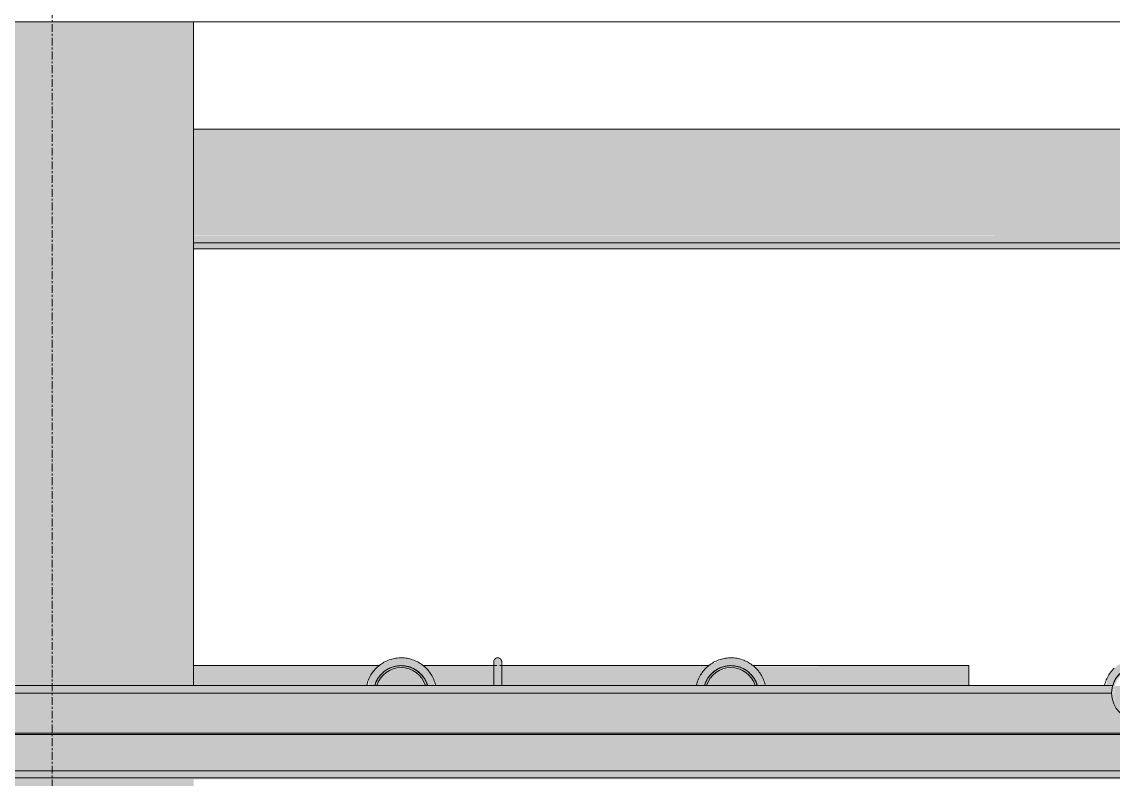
# Model space of a CAD drawing. Header units: inches. Extents: x 20426 to 92531, y -195 to 750.
# Drawn here: x 32961.8 to 33031.3, y 286.8 to 335 of the extents above; entities that cross this region are included whole.
import ezdxf

# ---------------------------------------------------------------- set-up
doc = ezdxf.new("R2010")
doc.units = ezdxf.units.IN
doc.header["$MEASUREMENT"] = 0
doc.linetypes.add('Grid Line 1_2_', pattern=[0.875, 0.5, -0.125, 0.125, -0.125])
for name, color, linetype, lineweight in [('A-CLNG', 13, 'Continuous', 13), ('Q-SPCQ', 91, 'Continuous', 9), ('S-BEAM', 12, 'Continuous', 9), ('S-COLS', 52, 'Continuous', 9), ('S-GRID', 1, 'Continuous', 9)]:
    doc.layers.add(name, color=color, linetype=linetype, lineweight=lineweight)

# ---------------------------------------------------------------- blocks, each defined once
blk = doc.blocks.new('Girt_Z - 8_D-V153-Elevation - North')
at = {"layer": 'S-BEAM'}
h = blk.add_hatch(color=256, dxfattribs=at)
h.paths.add_polyline_path([(-24958.019, 292.25), (-24954.987, 292.25), (-24955.096, 292.732), (-24958.168, 292.703), (-24958.181, 292.671), (-24958.181, 292.25), (-24958.127, 292.25)], flags=0)
h.paths.add_polyline_path([(-22792.025, 292.25), (-22792.025, 292.732), (-24954.921, 292.703), (-24954.862, 292.25), (-22804.37, 292.25)], flags=0)
h.paths.add_polyline_path([(-25980.765, 292.25), (-25980.765, 292.732), (-25981.015, 292.732), (-25981.015, 292.25)], flags=0)
h.paths.add_polyline_path([(-25977.143, 292.25), (-25623.919, 292.25), (-25623.859, 292.732), (-25977.143, 292.732)], flags=0)
h.paths.add_polyline_path([(-25623.576, 292.25), (-25620.544, 292.25), (-25620.653, 292.732), (-25623.725, 292.703), (-25623.738, 292.671), (-25623.738, 292.25), (-25623.684, 292.25)], flags=0)
h.paths.add_polyline_path([(-25620.419, 292.25), (-24958.362, 292.25), (-24958.306, 292.732), (-25620.478, 292.703)], flags=0)
h = blk.add_hatch(color=256, dxfattribs=at)
h.paths.add_polyline_path([(-25981.015, 289.883), (-25980.765, 289.883), (-25980.765, 292.25), (-25981.015, 292.25)], flags=0)
h.paths.add_polyline_path([(-25977.143, 289.883), (-22792.025, 289.883), (-22792.025, 292.25), (-24954.862, 292.25), (-24954.921, 291.797), (-24955.204, 291.234), (-24955.463, 290.945), (-24955.867, 290.68), (-24956.191, 290.555), (-24956.612, 290.5), (-24957.222, 290.625), (-24957.628, 290.843), (-24957.917, 291.101), (-24958.181, 291.506), (-24958.306, 291.829), (-24958.362, 292.25), (-25620.419, 292.25), (-25620.478, 291.797), (-25620.761, 291.234), (-25621.02, 290.945), (-25621.424, 290.68), (-25621.748, 290.555), (-25622.169, 290.5), (-25622.622, 290.56), (-25623.185, 290.843), (-25623.406, 291.013), (-25623.738, 291.506), (-25623.863, 291.829), (-25623.919, 292.25), (-25977.143, 292.25)], flags=0)
h.paths.add_polyline_path([(-24956.612, 290.625), (-24956.159, 290.694), (-24955.662, 290.948), (-24955.374, 291.216), (-24955.204, 291.438), (-24955.042, 291.829), (-24955.042, 292.25), (-24958.237, 292.25), (-24958.127, 291.699), (-24957.971, 291.375), (-24957.646, 291.013), (-24957.424, 290.843), (-24957.032, 290.68)], flags=0)
h.paths.add_polyline_path([(-25622.169, 290.625), (-25621.618, 290.734), (-25621.294, 290.891), (-25620.921, 291.23), (-25620.761, 291.438), (-25620.599, 291.829), (-25620.599, 292.25), (-25623.794, 292.25), (-25623.684, 291.699), (-25623.576, 291.438), (-25623.203, 291.013), (-25622.981, 290.843), (-25622.589, 290.68)], flags=0)
h = blk.add_hatch(color=256, dxfattribs=at)
h.paths.add_polyline_path([(-24990.221, 289.695), (-22792.025, 289.72), (-22792.025, 289.883), (-25977.143, 289.875), (-25977.143, 289.695), (-24998.86, 289.695)], flags=0)
h.paths.add_polyline_path([(-25981.015, 289.695), (-25980.765, 289.72), (-25980.765, 289.883), (-25981.015, 289.875), (-25981.015, 289.718)], flags=0)
h = blk.add_hatch(color=256, dxfattribs=at)
h.paths.add_polyline_path([(-24990.221, 289.62), (-22792.025, 289.658), (-22792.025, 289.695), (-25977.143, 289.658), (-25977.143, 289.62), (-24998.86, 289.62)], flags=0)
h.paths.add_polyline_path([(-25980.765, 289.62), (-25980.765, 289.695), (-25981.015, 289.658), (-25981.015, 289.62)], flags=0)
h = blk.add_hatch(color=256, dxfattribs=at)
h.paths.add_polyline_path([(-24964.302, 287.301), (-22792.025, 287.301), (-22792.025, 289.62), (-25977.143, 289.62), (-25977.143, 287.301), (-24972.941, 287.301)], flags=0)
h.paths.add_polyline_path([(-25981.015, 287.301), (-25980.765, 287.301), (-25980.765, 289.62), (-25981.015, 289.62)], flags=0)
h = blk.add_hatch(color=256, dxfattribs=at)
h.paths.add_polyline_path([(-22804.37, 286.852), (-22792.025, 286.852), (-22792.025, 287.301), (-25977.143, 287.301), (-25977.143, 286.852), (-22838.929, 286.852)], flags=0)
h.paths.add_polyline_path([(-25981.015, 286.852), (-25980.765, 286.852), (-25980.765, 287.301), (-25981.015, 287.301)], flags=0)
h = blk.add_hatch(color=256, dxfattribs=at)
h.paths.add_polyline_path([(-24964.302, 286.768), (-22792.025, 286.768), (-22792.025, 286.852), (-25977.143, 286.852), (-25977.143, 286.768), (-24972.941, 286.768)], flags=0)
h.paths.add_polyline_path([(-25980.765, 286.768), (-25980.765, 286.852), (-25981.015, 286.852), (-25981.015, 286.768)], flags=0)
for p, q in [((-25977.143, 292.732), (-25623.847, 292.732)), ((-25977.143, 292.25), (-25623.919, 292.25)), ((-25977.143, 289.695), (-22792.025, 289.695)), ((-25977.143, 289.62), (-22792.025, 289.62)), ((-25977.143, 287.301), (-22792.025, 287.301)), ((-25977.143, 286.852), (-22792.025, 286.852))]:
    blk.add_line(p, q, dxfattribs=at)
blk = doc.blocks.new('Girt_Z - 8_D-V154-Elevation - North')
at = {"layer": 'S-BEAM'}
blk.add_line((-25977.143, 335.018), (-22792.025, 335.018), dxfattribs=at)
blk = doc.blocks.new('Basketball_Backstop-Performance_Sports_Systems-3103-Ceiling_Hung - 27_-0_ to 27_-11 7_8_-706978-Elevation - North')
at = {"layer": 'Q-SPCQ'}
for points in [[(-25667.029, 292.732), (-25667.029, 292.733), (-25667.215, 293.318), (-25667.766, 294.009), (-25668.668, 294.444), (-25669.426, 294.444), (-25669.669, 294.444), (-25670.572, 294.009), (-25671.196, 293.226), (-25671.249, 292.732), (-25670.846, 292.735), (-25670.576, 293.266), (-25670.318, 293.555), (-25669.892, 293.829), (-25669.426, 293.966), (-25669.169, 294), (-25668.543, 293.869), (-25668.117, 293.63), (-25667.839, 293.367), (-25667.591, 292.974), (-25667.478, 292.732), (-25667.044, 292.732)], [(-25646.029, 292.732), (-25646.029, 292.733), (-25646.142, 293.226), (-25646.84, 294.045), (-25647.668, 294.444), (-25648.669, 294.444), (-25649.572, 294.009), (-25650.196, 293.226), (-25650.294, 292.732), (-25649.833, 292.766), (-25649.576, 293.266), (-25649.316, 293.556), (-25648.981, 293.791), (-25648.421, 293.967), (-25647.967, 293.973), (-25647.52, 293.859), (-25647.138, 293.646), (-25646.84, 293.368), (-25646.599, 292.994), (-25646.478, 292.732), (-25646.044, 292.732)], [(-25620.029, 292.732), (-25620.029, 292.733), (-25620.215, 293.318), (-25620.766, 294.009), (-25621.668, 294.444), (-25622.426, 294.444), (-25622.669, 294.444), (-25623.572, 294.009), (-25624.196, 293.226), (-25624.249, 292.732), (-25623.846, 292.735), (-25623.576, 293.266), (-25623.318, 293.555), (-25622.892, 293.829), (-25622.426, 293.966), (-25622.169, 294), (-25621.543, 293.869), (-25621.117, 293.63), (-25620.839, 293.367), (-25620.591, 292.974), (-25620.478, 292.732), (-25620.044, 292.732)], [(-25667.625, 292.732), (-25667.49, 292.732), (-25667.653, 293.125), (-25667.931, 293.487), (-25668.439, 293.826), (-25668.716, 293.94), (-25669.169, 294), (-25669.622, 293.94), (-25670.044, 293.766), (-25670.406, 293.487), (-25670.684, 293.125), (-25670.847, 292.732), (-25670.713, 292.732), (-25670.576, 293.062), (-25670.318, 293.399), (-25669.981, 293.657), (-25669.589, 293.82), (-25669.169, 293.875), (-25668.748, 293.82), (-25668.356, 293.657), (-25668.02, 293.399), (-25667.761, 293.062)], [(-25646.606, 292.732), (-25646.49, 292.732), (-25646.653, 293.125), (-25646.931, 293.487), (-25647.294, 293.766), (-25647.716, 293.94), (-25648.169, 294), (-25648.622, 293.94), (-25649.044, 293.766), (-25649.406, 293.487), (-25649.684, 293.125), (-25649.847, 292.732), (-25649.713, 292.732), (-25649.576, 293.062), (-25649.318, 293.399), (-25648.981, 293.657), (-25648.589, 293.82), (-25648.169, 293.875), (-25647.748, 293.82), (-25647.356, 293.657), (-25647.02, 293.399), (-25646.761, 293.062), (-25646.625, 292.732)]]:
    blk.add_hatch(color=256, dxfattribs=at).paths.add_polyline_path(points, flags=0)
h = blk.add_hatch(color=256, dxfattribs=at)
h.paths.add_polyline_path([(-25622.169, 290.5), (-25621.716, 290.56), (-25621.294, 290.734), (-25620.921, 291.026), (-25620.653, 291.375), (-25620.478, 291.797), (-25620.419, 292.25), (-25620.478, 292.703), (-25620.653, 293.125), (-25620.931, 293.487), (-25621.294, 293.766), (-25621.716, 293.94), (-25622.169, 294), (-25622.622, 293.94), (-25623.044, 293.766), (-25623.406, 293.487), (-25623.684, 293.125), (-25623.859, 292.703), (-25623.895, 292.067), (-25623.859, 291.797), (-25623.684, 291.375), (-25623.406, 291.013), (-25623.044, 290.734), (-25622.622, 290.56)], flags=0)
h.paths.add_polyline_path([(-25622.169, 290.625), (-25622.589, 290.68), (-25622.981, 290.843), (-25623.318, 291.101), (-25623.576, 291.438), (-25623.738, 291.829), (-25623.794, 292.25), (-25623.738, 292.671), (-25623.576, 293.062), (-25623.318, 293.399), (-25622.981, 293.657), (-25622.589, 293.82), (-25622.169, 293.875), (-25621.748, 293.82), (-25621.356, 293.657), (-25620.921, 293.27), (-25620.761, 293.062), (-25620.599, 292.671), (-25620.568, 292.067), (-25620.599, 291.829), (-25620.761, 291.438), (-25621.02, 291.101), (-25621.356, 290.843), (-25621.748, 290.68)], flags=0)
at = {"layer": 'Q-SPCQ', "flags": 128}
for points in [[(-25666.983, 292.785), (-25667.006, 292.872), (-25667.033, 292.958), (-25667.063, 293.043), (-25667.096, 293.126), (-25667.133, 293.208), (-25667.173, 293.289), (-25667.216, 293.368), (-25667.262, 293.445), (-25667.312, 293.52), (-25667.364, 293.594), (-25667.419, 293.665), (-25667.477, 293.734), (-25667.538, 293.8), (-25667.601, 293.864), (-25667.667, 293.925), (-25667.735, 293.984), (-25667.806, 294.04), (-25667.878, 294.093), (-25667.953, 294.143), (-25668.03, 294.19), (-25668.108, 294.234), (-25668.189, 294.275), (-25668.27, 294.313), (-25668.353, 294.347), (-25668.438, 294.378), (-25668.524, 294.406), (-25668.61, 294.43), (-25668.698, 294.45), (-25668.786, 294.467), (-25668.875, 294.481), (-25668.965, 294.491), (-25669.055, 294.497), (-25669.144, 294.5), (-25669.234, 294.499), (-25669.324, 294.495), (-25669.414, 294.487), (-25669.503, 294.475), (-25669.592, 294.46), (-25669.68, 294.441), (-25669.767, 294.419), (-25669.853, 294.393), (-25669.939, 294.364), (-25670.023, 294.332), (-25670.105, 294.296), (-25670.186, 294.257), (-25670.266, 294.215), (-25670.343, 294.169), (-25670.419, 294.121), (-25670.493, 294.069), (-25670.565, 294.015), (-25670.634, 293.957), (-25670.701, 293.898), (-25670.766, 293.835), (-25670.828, 293.77), (-25670.887, 293.702), (-25670.944, 293.632), (-25670.998, 293.56), (-25671.049, 293.486), (-25671.097, 293.41), (-25671.142, 293.332), (-25671.183, 293.252), (-25671.222, 293.171), (-25671.257, 293.088), (-25671.289, 293.004), (-25671.317, 292.918), (-25671.342, 292.832), (-25671.364, 292.745)], [(-25645.983, 292.785), (-25646.006, 292.872), (-25646.033, 292.958), (-25646.063, 293.043), (-25646.096, 293.126), (-25646.133, 293.208), (-25646.173, 293.289), (-25646.216, 293.368), (-25646.262, 293.445), (-25646.312, 293.52), (-25646.364, 293.594), (-25646.419, 293.665), (-25646.477, 293.734), (-25646.538, 293.8), (-25646.601, 293.864), (-25646.667, 293.925), (-25646.735, 293.984), (-25646.806, 294.04), (-25646.878, 294.093), (-25646.953, 294.143), (-25647.03, 294.19), (-25647.108, 294.234), (-25647.189, 294.275), (-25647.27, 294.313), (-25647.353, 294.347), (-25647.438, 294.378), (-25647.524, 294.406), (-25647.61, 294.43), (-25647.698, 294.45), (-25647.786, 294.467), (-25647.875, 294.481), (-25647.965, 294.491), (-25648.055, 294.497), (-25648.144, 294.5), (-25648.234, 294.499), (-25648.324, 294.495), (-25648.414, 294.487), (-25648.503, 294.475), (-25648.592, 294.46), (-25648.68, 294.441), (-25648.767, 294.419), (-25648.853, 294.393), (-25648.939, 294.364), (-25649.023, 294.332), (-25649.105, 294.296), (-25649.186, 294.257), (-25649.266, 294.215), (-25649.343, 294.169), (-25649.419, 294.121), (-25649.493, 294.069), (-25649.565, 294.015), (-25649.634, 293.957), (-25649.701, 293.898), (-25649.766, 293.835), (-25649.828, 293.77), (-25649.887, 293.702), (-25649.944, 293.632), (-25649.998, 293.56), (-25650.049, 293.486), (-25650.097, 293.41), (-25650.142, 293.332), (-25650.183, 293.252), (-25650.222, 293.171), (-25650.257, 293.088), (-25650.289, 293.004), (-25650.317, 292.918), (-25650.342, 292.832), (-25650.364, 292.745)], [(-25623.766, 293.835), (-25623.828, 293.77), (-25623.887, 293.702), (-25623.944, 293.632), (-25623.998, 293.56), (-25624.049, 293.486), (-25624.097, 293.41), (-25624.142, 293.332), (-25624.183, 293.252), (-25624.222, 293.171), (-25624.257, 293.088), (-25624.289, 293.004), (-25624.317, 292.918), (-25624.342, 292.832), (-25624.364, 292.745)], [(-25670.851, 292.734), (-25670.83, 292.8), (-25670.807, 292.866), (-25670.781, 292.931), (-25670.752, 292.995), (-25670.721, 293.058), (-25670.687, 293.12), (-25670.651, 293.18), (-25670.613, 293.238), (-25670.572, 293.295), (-25670.53, 293.35), (-25670.484, 293.404), (-25670.437, 293.456)], [(-25670.337, 293.553), (-25670.284, 293.599), (-25670.229, 293.642), (-25670.172, 293.684), (-25670.114, 293.723), (-25670.055, 293.759), (-25669.994, 293.793), (-25669.931, 293.825), (-25669.868, 293.854), (-25669.803, 293.881), (-25669.737, 293.905), (-25669.671, 293.927), (-25669.603, 293.945), (-25669.535, 293.961), (-25669.466, 293.975), (-25669.397, 293.985), (-25669.327, 293.993), (-25669.258, 293.998), (-25669.188, 294), (-25669.118, 293.999), (-25669.048, 293.996), (-25668.978, 293.99), (-25668.909, 293.981), (-25668.84, 293.969), (-25668.771, 293.954), (-25668.703, 293.937), (-25668.636, 293.917), (-25668.57, 293.894), (-25668.505, 293.869), (-25668.441, 293.841), (-25668.377, 293.811), (-25668.316, 293.778), (-25668.255, 293.743), (-25668.196, 293.705), (-25668.139, 293.665), (-25668.083, 293.623), (-25668.029, 293.578), (-25667.977, 293.531)], [(-25667.878, 293.432), (-25667.832, 293.38), (-25667.788, 293.325), (-25667.746, 293.269), (-25667.707, 293.211), (-25667.669, 293.152), (-25667.634, 293.091), (-25667.602, 293.029), (-25667.572, 292.966), (-25667.545, 292.902), (-25667.52, 292.836), (-25667.498, 292.77)], [(-25649.851, 292.734), (-25649.83, 292.8), (-25649.807, 292.866), (-25649.781, 292.931), (-25649.752, 292.995), (-25649.721, 293.058), (-25649.687, 293.12), (-25649.651, 293.18), (-25649.613, 293.238), (-25649.572, 293.295), (-25649.53, 293.35), (-25649.484, 293.404), (-25649.437, 293.456)], [(-25649.337, 293.553), (-25649.284, 293.599), (-25649.229, 293.642), (-25649.172, 293.684), (-25649.114, 293.723), (-25649.055, 293.759), (-25648.994, 293.793), (-25648.931, 293.825), (-25648.868, 293.854), (-25648.803, 293.881), (-25648.737, 293.905), (-25648.671, 293.927), (-25648.603, 293.945), (-25648.535, 293.961), (-25648.466, 293.975), (-25648.397, 293.985), (-25648.327, 293.993), (-25648.258, 293.998), (-25648.188, 294), (-25648.118, 293.999), (-25648.048, 293.996), (-25647.978, 293.99), (-25647.909, 293.981), (-25647.84, 293.969), (-25647.771, 293.954), (-25647.703, 293.937), (-25647.636, 293.917), (-25647.57, 293.894), (-25647.505, 293.869), (-25647.441, 293.841), (-25647.377, 293.811), (-25647.316, 293.778), (-25647.255, 293.743), (-25647.196, 293.705), (-25647.139, 293.665), (-25647.083, 293.623), (-25647.029, 293.578), (-25646.977, 293.531)], [(-25646.878, 293.432), (-25646.832, 293.38), (-25646.788, 293.325), (-25646.746, 293.269), (-25646.707, 293.211), (-25646.669, 293.152), (-25646.634, 293.091), (-25646.602, 293.029), (-25646.572, 292.966), (-25646.545, 292.902), (-25646.52, 292.836), (-25646.498, 292.77)], [(-25623.851, 292.734), (-25623.83, 292.8), (-25623.807, 292.866), (-25623.781, 292.931), (-25623.752, 292.995), (-25623.721, 293.058), (-25623.687, 293.12), (-25623.651, 293.18), (-25623.613, 293.238), (-25623.572, 293.295), (-25623.53, 293.35), (-25623.484, 293.404), (-25623.437, 293.456)]]:
    blk.add_lwpolyline(points, dxfattribs=at)
at = {"layer": 'Q-SPCQ'}
for centre, radius, start, end in [((-25669.169, 292.25), 1.75, 16.03624, 163.96376), ((-25669.169, 292.25), 1.625, 17.35418, 162.64582), ((-25648.169, 292.25), 1.75, 16.03624, 163.96376), ((-25648.169, 292.25), 1.625, 17.35418, 162.64582), ((-25622.169, 292.25), 1.75, 0, 180), ((-25622.169, 292.25), 1.75, 180, 0)]:
    blk.add_arc(centre, radius, start, end, dxfattribs=at)
blk = doc.blocks.new('Basketball_Backstop-Performance_Sports_Systems-3103-Ceiling_Hung - 27_-0_ to 27_-11 7_8_-V168-Elevation - North')
at = {"layer": 'Q-SPCQ'}
for points in [[(-25663.016, 292.732), (-25663.015, 292.733), (-25663.015, 294.444), (-25663.221, 294.377), (-25663.202, 294.226), (-25663.256, 294.225), (-25663.256, 294.188), (-25663.224, 293.882), (-25663.232, 292.732), (-25663.191, 292.732)], [(-25662.799, 292.732), (-25662.778, 292.733), (-25662.793, 293.643), (-25662.793, 294.098), (-25662.83, 294.173), (-25662.81, 294.377), (-25663.015, 294.444), (-25663.015, 292.732), (-25662.812, 292.732)]]:
    blk.add_hatch(color=256, dxfattribs=at).paths.add_polyline_path(points, flags=0)
h = blk.add_hatch(color=256, dxfattribs=at)
h.paths.add_polyline_path([(-25682.39, 292.732), (-25671.299, 292.774), (-25671.196, 293.226), (-25670.579, 294), (-25682.39, 293.989), (-25682.39, 293.05)], flags=0)
h.paths.add_polyline_path([(-25668.439, 292.732), (-25667.625, 292.732), (-25667.809, 293.125), (-25668.135, 293.487), (-25668.543, 293.735), (-25668.748, 293.82), (-25669.199, 293.871), (-25669.759, 293.749), (-25670.044, 293.609), (-25670.41, 293.28), (-25670.615, 292.967), (-25670.684, 292.732), (-25670.576, 292.732)], flags=0)
h.paths.add_polyline_path([(-25666.974, 292.732), (-25663.254, 292.774), (-25663.236, 293.628), (-25663.256, 294), (-25667.739, 293.971), (-25667.077, 292.943), (-25666.992, 292.732)], flags=0)
h.paths.add_polyline_path([(-25638.2, 292.732), (-25633.015, 292.732), (-25633.015, 294), (-25646.722, 293.954), (-25646.119, 293.125), (-25645.974, 292.732)], flags=0)
h.paths.add_polyline_path([(-25662.815, 293.994), (-25662.769, 293.94), (-25662.812, 293.97)], flags=0)
h.paths.add_polyline_path([(-25662.778, 292.732), (-25650.308, 292.733), (-25650.116, 293.326), (-25649.578, 294), (-25662.813, 293.97), (-25662.778, 292.733)], flags=0)
h.paths.add_polyline_path([(-25649.576, 292.732), (-25646.642, 292.774), (-25646.874, 293.209), (-25647.135, 293.487), (-25647.45, 293.696), (-25647.967, 293.848), (-25648.169, 293.875), (-25648.794, 293.735), (-25649.105, 293.562), (-25649.452, 293.224), (-25649.576, 293.062), (-25649.684, 292.732)], flags=0)
for p, q in [((-25670.576, 294), (-25682.39, 294)), ((-25663.075, 294), (-25667.759, 294)), ((-25649.578, 294), (-25662.905, 294)), ((-25633.015, 294), (-25646.768, 294)), ((-25633.015, 294), (-25633.015, 292.733))]:
    blk.add_line(p, q, dxfattribs=at)
at = {"layer": 'Q-SPCQ', "flags": 128}
for points in [[(-25663.265, 294.25), (-25663.265, 294.26), (-25663.264, 294.27), (-25663.263, 294.28), (-25663.262, 294.29), (-25663.26, 294.3), (-25663.258, 294.309), (-25663.255, 294.319), (-25663.253, 294.329), (-25663.249, 294.338), (-25663.245, 294.347), (-25663.241, 294.356), (-25663.237, 294.365), (-25663.232, 294.374), (-25663.227, 294.383), (-25663.222, 294.391), (-25663.216, 294.399), (-25663.21, 294.407), (-25663.203, 294.415), (-25663.196, 294.422), (-25663.189, 294.429), (-25663.182, 294.436), (-25663.175, 294.443), (-25663.167, 294.449), (-25663.159, 294.455), (-25663.15, 294.46), (-25663.142, 294.466), (-25663.133, 294.47), (-25663.124, 294.475), (-25663.115, 294.479), (-25663.106, 294.483), (-25663.096, 294.486), (-25663.087, 294.49), (-25663.077, 294.492), (-25663.068, 294.494), (-25663.058, 294.496), (-25663.048, 294.498), (-25663.038, 294.499), (-25663.028, 294.5), (-25663.018, 294.5), (-25663.015, 294.5)], [(-25663.265, 294.25), (-25663.265, 294.26), (-25663.264, 294.27), (-25663.263, 294.28), (-25663.262, 294.29), (-25663.26, 294.3), (-25663.258, 294.309), (-25663.255, 294.319), (-25663.253, 294.329), (-25663.249, 294.338), (-25663.245, 294.347), (-25663.241, 294.356), (-25663.237, 294.365), (-25663.232, 294.374), (-25663.227, 294.383), (-25663.222, 294.391), (-25663.216, 294.399), (-25663.21, 294.407), (-25663.203, 294.415), (-25663.196, 294.422), (-25663.189, 294.429), (-25663.182, 294.436), (-25663.175, 294.443), (-25663.167, 294.449), (-25663.159, 294.455), (-25663.15, 294.46), (-25663.142, 294.466), (-25663.133, 294.47), (-25663.124, 294.475), (-25663.115, 294.479), (-25663.106, 294.483), (-25663.096, 294.486), (-25663.087, 294.49), (-25663.077, 294.492), (-25663.068, 294.494), (-25663.058, 294.496), (-25663.048, 294.498), (-25663.038, 294.499), (-25663.028, 294.5), (-25663.018, 294.5), (-25663.015, 294.5)], [(-25663.265, 293.975), (-25663.265, 294.014), (-25663.265, 294.05), (-25663.265, 294.084), (-25663.265, 294.114), (-25663.265, 294.142), (-25663.265, 294.166), (-25663.265, 294.187), (-25663.265, 294.206), (-25663.265, 294.221), (-25663.265, 294.233), (-25663.265, 294.242), (-25663.265, 294.247), (-25663.265, 294.25)], [(-25663.265, 294.25), (-25663.265, 294.248), (-25663.265, 294.244), (-25663.265, 294.236), (-25663.265, 294.224), (-25663.265, 294.21), (-25663.265, 294.193), (-25663.265, 294.172), (-25663.265, 294.148), (-25663.265, 294.122), (-25663.265, 294.092), (-25663.265, 294.06), (-25663.265, 294.024), (-25663.265, 293.986), (-25663.265, 293.945), (-25663.265, 293.901), (-25663.265, 293.854), (-25663.265, 293.805), (-25663.265, 293.754), (-25663.265, 293.7), (-25663.265, 293.643), (-25663.265, 293.585), (-25663.265, 293.524), (-25663.265, 293.462), (-25663.265, 293.397), (-25663.265, 293.331), (-25663.265, 293.262), (-25663.265, 293.193), (-25663.265, 293.121), (-25663.265, 293.049), (-25663.265, 292.975), (-25663.265, 292.9), (-25663.265, 292.823), (-25663.265, 292.746)], [(-25663.265, 294.233), (-25663.265, 294.242), (-25663.265, 294.247), (-25663.265, 294.25)], [(-25663.265, 294.25), (-25663.265, 294.248), (-25663.265, 294.244), (-25663.265, 294.236)], [(-25663.265, 294.172), (-25663.265, 294.148), (-25663.265, 294.122), (-25663.265, 294.092), (-25663.265, 294.06), (-25663.265, 294.024), (-25663.265, 293.986)], [(-25663.265, 294.014), (-25663.265, 294.05), (-25663.265, 294.084), (-25663.265, 294.114), (-25663.265, 294.142), (-25663.265, 294.166)], [(-25663.015, 294.5), (-25663.005, 294.5), (-25662.995, 294.499), (-25662.985, 294.498), (-25662.975, 294.497), (-25662.966, 294.495), (-25662.956, 294.493), (-25662.946, 294.49), (-25662.937, 294.487), (-25662.927, 294.484), (-25662.918, 294.48), (-25662.909, 294.476), (-25662.9, 294.472), (-25662.891, 294.467), (-25662.882, 294.462), (-25662.874, 294.456), (-25662.866, 294.451), (-25662.858, 294.444), (-25662.85, 294.438), (-25662.843, 294.431), (-25662.836, 294.424), (-25662.829, 294.417), (-25662.823, 294.409), (-25662.816, 294.401), (-25662.81, 294.393), (-25662.805, 294.385), (-25662.8, 294.377), (-25662.795, 294.368), (-25662.79, 294.359), (-25662.786, 294.35), (-25662.782, 294.341), (-25662.779, 294.331), (-25662.776, 294.322), (-25662.773, 294.312), (-25662.771, 294.302), (-25662.769, 294.292), (-25662.767, 294.283), (-25662.766, 294.273), (-25662.766, 294.263), (-25662.765, 294.253), (-25662.765, 294.25)], [(-25663.015, 294.5), (-25663.005, 294.5), (-25662.995, 294.499), (-25662.985, 294.498), (-25662.975, 294.497), (-25662.966, 294.495), (-25662.956, 294.493), (-25662.946, 294.49), (-25662.937, 294.487), (-25662.927, 294.484), (-25662.918, 294.48), (-25662.909, 294.476), (-25662.9, 294.472), (-25662.891, 294.467), (-25662.882, 294.462), (-25662.874, 294.456), (-25662.866, 294.451), (-25662.858, 294.444), (-25662.85, 294.438), (-25662.843, 294.431), (-25662.836, 294.424), (-25662.829, 294.417), (-25662.823, 294.409), (-25662.816, 294.401), (-25662.81, 294.393)], [(-25662.805, 294.385), (-25662.8, 294.377), (-25662.795, 294.368), (-25662.79, 294.359), (-25662.786, 294.35), (-25662.782, 294.341), (-25662.779, 294.331), (-25662.776, 294.322), (-25662.773, 294.312), (-25662.771, 294.302), (-25662.769, 294.292), (-25662.767, 294.283), (-25662.766, 294.273), (-25662.766, 294.263), (-25662.765, 294.253), (-25662.765, 294.25)], [(-25662.765, 292.732), (-25662.765, 292.803), (-25662.765, 292.879), (-25662.765, 292.955), (-25662.765, 293.029), (-25662.765, 293.102), (-25662.765, 293.174), (-25662.765, 293.244), (-25662.765, 293.312), (-25662.765, 293.379), (-25662.765, 293.444), (-25662.765, 293.508), (-25662.765, 293.569), (-25662.765, 293.628), (-25662.765, 293.685), (-25662.765, 293.739), (-25662.765, 293.791), (-25662.765, 293.841), (-25662.765, 293.888), (-25662.765, 293.933), (-25662.765, 293.975), (-25662.765, 294.014), (-25662.765, 294.05), (-25662.765, 294.084), (-25662.765, 294.114), (-25662.765, 294.142), (-25662.765, 294.166), (-25662.765, 294.187), (-25662.765, 294.206), (-25662.765, 294.221), (-25662.765, 294.233), (-25662.765, 294.242), (-25662.765, 294.247), (-25662.765, 294.25)], [(-25662.765, 294.25), (-25662.765, 294.248), (-25662.765, 294.244), (-25662.765, 294.236), (-25662.765, 294.224), (-25662.765, 294.21), (-25662.765, 294.193), (-25662.765, 294.172), (-25662.765, 294.148), (-25662.765, 294.122), (-25662.765, 294.092), (-25662.765, 294.06), (-25662.765, 294.024), (-25662.765, 293.986)], [(-25662.765, 294.233), (-25662.765, 294.242), (-25662.765, 294.247), (-25662.765, 294.25)], [(-25662.765, 294.25), (-25662.765, 294.248), (-25662.765, 294.244), (-25662.765, 294.236)], [(-25662.765, 294.172), (-25662.765, 294.148), (-25662.765, 294.122), (-25662.765, 294.092), (-25662.765, 294.06), (-25662.765, 294.024), (-25662.765, 293.986)], [(-25662.765, 294.014), (-25662.765, 294.05), (-25662.765, 294.084), (-25662.765, 294.114), (-25662.765, 294.142), (-25662.765, 294.166)]]:
    blk.add_lwpolyline(points, dxfattribs=at)
blk = doc.blocks.new('W-Wide Flange - W8X21-946647-Elevation - North')
at = {"layer": 'S-BEAM'}
h = blk.add_hatch(color=256, dxfattribs=at)
h.paths.add_polyline_path([(-24376.8, 327.951), (-24252.89, 328.003), (-24252.89, 328.189), (-24524.39, 328.131), (-24524.39, 327.951), (-24394.08, 327.951)], flags=0)
h.paths.add_polyline_path([(-25966.51, 327.951), (-25700.39, 327.951), (-25700.39, 328.189), (-25971.89, 328.179), (-25971.89, 327.951)], flags=0)
h.paths.add_polyline_path([(-22801.255, 327.951), (-22801.255, 328.189), (-23076.89, 328.189), (-23076.89, 327.951), (-22804.37, 327.951)], flags=0)
h.paths.add_polyline_path([(-25682.39, 327.951), (-25410.89, 327.951), (-25410.89, 328.189), (-25682.39, 328.169), (-25682.39, 328.054)], flags=0)
h.paths.add_polyline_path([(-23094.89, 327.951), (-23094.89, 328.189), (-23366.39, 328.189), (-23366.39, 327.951), (-23098.121, 327.951)], flags=0)
h.paths.add_polyline_path([(-25392.89, 327.951), (-25121.39, 327.951), (-25121.39, 328.189), (-25392.89, 328.16), (-25392.89, 328.043)], flags=0)
h.paths.add_polyline_path([(-25103.39, 327.951), (-24831.89, 327.951), (-24831.89, 328.189), (-25103.39, 328.15), (-25103.39, 328.033)], flags=0)
h.paths.add_polyline_path([(-23384.39, 327.951), (-23384.39, 328.189), (-23655.89, 328.189), (-23655.89, 327.951), (-23391.871, 327.951)], flags=0)
h.paths.add_polyline_path([(-24813.89, 327.951), (-24542.39, 327.951), (-24542.39, 328.189), (-24813.89, 328.141), (-24813.89, 328.023)], flags=0)
h.paths.add_polyline_path([(-23673.89, 327.951), (-23673.89, 328.189), (-23945.39, 328.189), (-23945.39, 327.951), (-23685.622, 327.951)], flags=0)
h.paths.add_polyline_path([(-24234.89, 327.951), (-23963.39, 327.993), (-23963.39, 328.189), (-24234.89, 328.189), (-24234.89, 328.002)], flags=0)
h = blk.add_hatch(color=256, dxfattribs=at)
h.paths.add_polyline_path([(-22801.255, 321.421), (-22801.255, 327.951), (-23076.89, 327.951), (-23076.89, 321.421), (-22804.37, 321.421)], flags=0)
h.paths.add_polyline_path([(-25971.89, 321.421), (-25700.39, 321.421), (-25700.39, 327.951), (-25971.89, 327.951)], flags=0)
h.paths.add_polyline_path([(-25682.39, 321.421), (-25410.89, 321.421), (-25410.89, 327.951), (-25682.39, 327.951), (-25682.39, 327.205)], flags=0)
h.paths.add_polyline_path([(-23098.121, 321.421), (-23094.89, 321.421), (-23094.89, 327.951), (-23366.39, 327.951), (-23366.39, 321.421), (-23115.4, 321.421)], flags=0)
h.paths.add_polyline_path([(-25392.89, 321.421), (-25121.39, 321.421), (-25121.39, 327.951), (-25392.89, 327.951), (-25392.89, 327.205)], flags=0)
h.paths.add_polyline_path([(-23391.871, 321.421), (-23384.39, 321.421), (-23384.39, 327.951), (-23655.89, 327.951), (-23655.89, 321.421), (-23409.151, 321.421)], flags=0)
h.paths.add_polyline_path([(-25103.39, 321.421), (-24831.89, 321.421), (-24831.89, 327.951), (-25103.39, 327.951), (-25103.39, 327.205)], flags=0)
h.paths.add_polyline_path([(-23685.622, 321.421), (-23673.89, 321.421), (-23673.89, 327.951), (-23945.39, 327.951), (-23945.39, 321.421), (-23702.902, 321.421)], flags=0)
h.paths.add_polyline_path([(-24813.89, 321.421), (-24542.39, 321.421), (-24542.39, 327.951), (-24813.89, 327.951), (-24813.89, 327.205)], flags=0)
h.paths.add_polyline_path([(-23979.373, 321.421), (-23963.39, 321.421), (-23963.39, 327.951), (-24234.89, 327.951), (-24234.89, 321.421), (-23996.652, 321.421)], flags=0)
h.paths.add_polyline_path([(-24524.39, 321.421), (-24252.89, 321.421), (-24252.89, 327.951), (-24524.39, 327.951), (-24524.39, 327.205)], flags=0)
h = blk.add_hatch(color=256, dxfattribs=at)
h.paths.add_polyline_path([(-23945.39, 320.946), (-23673.89, 320.975), (-23673.89, 321.421), (-23945.39, 321.421), (-23945.39, 320.952)], flags=0)
h.paths.add_polyline_path([(-25033.419, 320.946), (-24831.89, 320.99), (-24831.89, 321.421), (-25103.39, 321.38), (-25103.39, 320.946), (-25050.699, 320.946)], flags=0)
h.paths.add_polyline_path([(-22821.65, 320.946), (-22801.255, 320.963), (-22801.255, 321.421), (-23076.89, 321.421), (-23076.89, 320.946), (-22838.929, 320.946)], flags=0)
h.paths.add_polyline_path([(-24813.89, 320.946), (-24542.39, 320.986), (-24542.39, 321.421), (-24813.89, 321.37), (-24813.89, 320.956)], flags=0)
h.paths.add_polyline_path([(-25971.89, 320.946), (-25700.39, 321.002), (-25700.39, 321.421), (-25971.89, 321.411), (-25971.89, 320.961)], flags=0)
h.paths.add_polyline_path([(-25121.39, 320.946), (-25121.39, 321.421), (-25392.89, 321.39), (-25392.89, 320.946), (-25137.096, 320.946)], flags=0)
h.paths.add_polyline_path([(-23094.89, 320.946), (-23094.89, 321.421), (-23366.39, 321.421), (-23366.39, 320.946), (-23098.121, 320.946)], flags=0)
h.paths.add_polyline_path([(-24524.39, 320.946), (-24252.89, 320.982), (-24252.89, 321.421), (-24524.39, 321.421), (-24524.39, 320.954)], flags=0)
h.paths.add_polyline_path([(-23384.39, 320.946), (-23384.39, 321.421), (-23655.89, 321.421), (-23655.89, 320.946), (-23391.871, 320.946)], flags=0)
h.paths.add_polyline_path([(-24234.89, 320.946), (-23963.39, 320.978), (-23963.39, 321.421), (-24234.89, 321.421), (-24234.89, 320.953)], flags=0)
h.paths.add_polyline_path([(-25410.89, 320.946), (-25410.89, 321.421), (-25682.39, 321.401), (-25682.39, 320.946), (-25413.567, 320.946)], flags=0)
h = blk.add_hatch(color=256, dxfattribs=at)
h.paths.add_polyline_path([(-24394.08, 320.546), (-24252.89, 320.546), (-24252.89, 320.946), (-24524.39, 320.946), (-24524.39, 320.546), (-24411.359, 320.546)], flags=0)
h.paths.add_polyline_path([(-22801.255, 320.546), (-22801.255, 320.946), (-23076.89, 320.946), (-23076.89, 320.546), (-22804.37, 320.546)], flags=0)
h.paths.add_polyline_path([(-25966.51, 320.546), (-25700.39, 320.546), (-25700.39, 320.946), (-25971.89, 320.946), (-25971.89, 320.546)], flags=0)
h.paths.add_polyline_path([(-25682.39, 320.546), (-25410.89, 320.546), (-25410.89, 320.946), (-25682.39, 320.946)], flags=0)
h.paths.add_polyline_path([(-23094.89, 320.546), (-23094.89, 320.946), (-23366.39, 320.946), (-23366.39, 320.546), (-23098.121, 320.546)], flags=0)
h.paths.add_polyline_path([(-25392.89, 320.546), (-25121.39, 320.546), (-25121.39, 320.946), (-25392.89, 320.946)], flags=0)
h.paths.add_polyline_path([(-23384.39, 320.546), (-23384.39, 320.946), (-23655.89, 320.946), (-23655.89, 320.546), (-23391.871, 320.546)], flags=0)
h.paths.add_polyline_path([(-25103.39, 320.546), (-24831.89, 320.546), (-24831.89, 320.946), (-25103.39, 320.946)], flags=0)
h.paths.add_polyline_path([(-23673.89, 320.546), (-23673.89, 320.946), (-23945.39, 320.946), (-23945.39, 320.546), (-23685.622, 320.546)], flags=0)
h.paths.add_polyline_path([(-24813.89, 320.546), (-24542.39, 320.546), (-24542.39, 320.946), (-24813.89, 320.946)], flags=0)
h.paths.add_polyline_path([(-23963.39, 320.546), (-23963.39, 320.946), (-24234.89, 320.946), (-24234.89, 320.546), (-23979.373, 320.546)], flags=0)
for p, q in [((-25682.39, 320.946), (-25410.89, 320.946)), ((-25410.89, 320.546), (-25682.39, 320.546))]:
    blk.add_line(p, q, dxfattribs=at)

msp = doc.modelspace()

# ---------------------------------------------------------------- hatches: boundary and pattern name
at = {"layer": 'S-COLS', "lineweight": 5}
h = msp.add_hatch(color=256, dxfattribs=at)
h.paths.add_polyline_path([(32963.591, 0), (32963.841, 0), (32963.841, 45.518), (32963.591, 45.518)], flags=0)
h.paths.add_polyline_path([(32959.969, 2.244), (32959.969, 45.518), (32954.716, 45.518), (32954.716, 2.244)], flags=0)
h.paths.add_polyline_path([(32954.716, 51.482), (32959.969, 51.482), (32959.969, 93.768), (32954.716, 93.768)], flags=0)
h.paths.add_polyline_path([(32963.841, 51.482), (32963.841, 93.768), (32963.591, 93.768), (32963.591, 51.482)], flags=0)
h.paths.add_polyline_path([(32959.969, 99.732), (32959.969, 142.018), (32954.716, 142.018), (32954.716, 99.732)], flags=0)
h.paths.add_polyline_path([(32963.591, 99.732), (32963.841, 99.732), (32963.841, 142.018), (32963.591, 142.018), (32963.591, 132.669)], flags=0)
h.paths.add_polyline_path([(32954.716, 147.982), (32959.969, 147.982), (32959.969, 190.268), (32954.716, 190.268), (32954.716, 170.175)], flags=0)
h.paths.add_polyline_path([(32963.591, 147.982), (32963.841, 147.982), (32963.841, 190.268), (32963.591, 190.268), (32963.591, 170.175)], flags=0)
h.paths.add_polyline_path([(32954.716, 196.232), (32959.969, 196.232), (32959.969, 238.518), (32954.716, 238.518), (32954.716, 207.68)], flags=0)
h.paths.add_polyline_path([(32963.591, 196.232), (32963.841, 196.232), (32963.841, 238.518), (32963.591, 238.518), (32963.591, 207.68)], flags=0)
h.paths.add_polyline_path([(32962.639, 244.482), (32972.716, 244.482), (32972.716, 286.768), (32954.716, 286.768), (32954.716, 244.482)], flags=0)
h.paths.add_polyline_path([(32954.716, 292.732), (32972.716, 292.732), (32972.716, 335.018), (32954.716, 335.018), (32954.716, 301.443)], flags=0)
h.paths.add_polyline_path([(32954.716, 340.982), (32972.716, 340.982), (32972.716, 378.252), (32964.341, 378.252), (32964.341, 376.189), (32963.091, 376.189), (32963.091, 378.252), (32954.716, 378.252), (32954.716, 348.325)], flags=0)
h.paths.add_polyline_path([(32956.428, 379.681), (32972.716, 379.681), (32972.716, 381.75), (32954.716, 381.75), (32954.716, 379.681)], flags=0)

# ---------------------------------------------------------------- linework, layer by layer
at = {"layer": 'A-CLNG'}
msp.add_line((32972.716, 328.189), (33244.216, 328.189), dxfattribs=at)
at = {"layer": 'S-COLS'}
msp.add_line((32972.716, 335.018), (32972.716, 292.732), dxfattribs=at)
at = {"layer": 'S-GRID', "linetype": 'Grid Line 1_2_'}
msp.add_line((32963.716, -132), (32963.716, 573.765), dxfattribs=at)

# ---------------------------------------------------------------- block references
at = {"layer": 'Q-SPCQ'}
for name in ['Basketball_Backstop-Performance_Sports_Systems-3103-Ceiling_Hung - 27_-0_ to 27_-11 7_8_-V168-Elevation - North', 'Basketball_Backstop-Performance_Sports_Systems-3103-Ceiling_Hung - 27_-0_ to 27_-11 7_8_-706978-Elevation - North']:
    msp.add_blockref(name, (58655.106, 0), dxfattribs=at)
at = {"layer": 'S-BEAM'}
for name in ['Girt_Z - 8_D-V154-Elevation - North', 'W-Wide Flange - W8X21-946647-Elevation - North', 'Girt_Z - 8_D-V153-Elevation - North']:
    msp.add_blockref(name, (58655.106, 0), dxfattribs=at)

doc.saveas('drawing.dxf')
